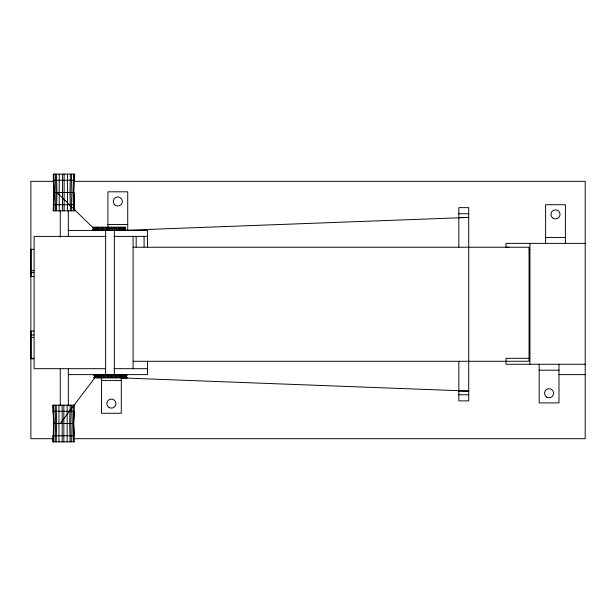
<?xml version="1.0" encoding="UTF-8"?>
<svg xmlns="http://www.w3.org/2000/svg" width="616" height="616" viewBox="0 0 616 616"><rect width="100%" height="100%" fill="white"/><g stroke="black" fill="none" stroke-linecap="round" stroke-linejoin="round"><path stroke-width="0.92" d="M56.479 174.136L56.965 192.485L56.479 210.826M53.908 192.485L73.966 192.485L74.659 210.826L53.207 210.826L53.908 192.485L53.207 174.136L74.659 174.136L73.866 192.485L74.559 210.826M53.361 203.773L54 192.485L53.361 181.196M74.282 435.743L73.597 423.515L74.39 405.174L52.938 405.174L53.631 423.515L53.038 441.865M74.282 441.865L73.689 423.515L74.39 411.288L52.938 411.288M60.122 423.669L94.787 377.862L95.811 376.245L94.787 374.62M127.096 374.62L126.018 376.245L127.096 377.862L93.886 377.862L94.964 376.245L125.864 376.245L126.934 374.62M92.516 230.453L93.594 228.836L124.648 228.836L125.726 227.212L92.516 227.212L93.594 228.836M53.207 180.257L74.659 180.257M52.999 181.327L30.862 181.327L30.862 438.7L52.999 438.7M74.097 181.327L585.2 181.327L585.2 438.7L74.097 438.7M53.207 204.712L74.659 204.712M458.828 213.752L468.722 213.752M458.828 217.433L468.722 217.433L121.067 230.453L120.289 228.836L121.067 227.212M107.923 224.517L127.728 224.517M92.516 227.751L125.726 227.751M92.516 229.914L125.726 229.914L125.726 230.453M68.33 230.453L147.524 230.453L147.524 247.247M106.044 236.39L34.103 236.39L34.103 368.684L105.475 368.684M114.045 236.39L147.524 236.39M545.607 237.43L565.403 237.43M585.2 243.374L506.005 243.374L506.005 247.247L508.885 247.316M133.087 247.247L529.044 247.247L529.044 361.276L133.087 361.276M30.862 249.311L33.818 249.311M529.044 249.311L529.929 249.311M32.047 270.724L33.988 270.724M31.07 272.672L33.988 272.672M33.988 276.561L31.07 276.561L31.07 249.311M33.988 331.062L31.07 331.062L31.07 358.32L33.818 358.32M31.07 334.958L33.942 334.958M32.086 337.522L33.326 337.522M529.929 358.32L506.005 358.32L506.005 364.256L585.2 364.256M30.862 358.781L33.741 358.781M114.045 368.684L147.524 368.684M539.185 370.193L558.982 370.193M68.33 374.62L147.524 374.62L147.524 361.276M558.982 374.62L585.2 374.62M93.886 374.62L93.886 375.167L127.096 375.167M93.886 377.323L127.096 377.323M101.501 380.565L121.298 380.565M458.828 391.083L468.722 391.083L120.49 377.862L119.835 376.245L120.49 374.62M458.828 394.771L468.722 394.771M53.631 423.515L73.689 423.515M74.39 435.743L52.938 435.743L52.938 441.865L74.39 441.865M56.965 192.485L93.416 228.159M124.648 228.836L125.726 229.914M93.886 375.167L94.964 376.245M125.864 376.245L126.934 377.862M53.731 423.515L53.038 405.174M565.403 243.374L565.403 204.728L545.607 204.728L545.607 243.374M558.982 364.256L558.982 402.903L539.185 402.903L539.185 364.256M529.929 243.374L529.929 364.256M458.828 247.247L458.828 207.646L468.722 207.646L468.722 400.877L458.828 400.877L458.828 361.276M144.09 236.39L144.09 246.931M136.167 236.39L136.167 246.931M133.087 236.39L133.087 368.684M127.728 230.453L127.728 191.807L107.923 191.807L107.923 227.905M126.195 377.323L126.195 377.862M125.564 227.212L124.501 228.836L125.564 230.453M125.418 374.62L124.447 376.245L125.418 377.862M124.825 227.212L124.825 227.751M124.047 227.212L123.077 228.836L124.047 230.453M123.754 377.323L123.754 377.862M122.384 227.212L122.384 227.751M122.438 374.62L121.66 376.245L122.438 377.862M122.03 377.323L122.03 377.862M121.298 377.169L121.298 413.267L101.501 413.267L101.501 377.169M120.659 227.212L120.659 227.751M119.119 227.212L118.465 228.836L119.119 230.453M117.771 377.323L117.771 377.862M116.401 227.212L116.401 227.751M115.9 374.62L115.9 377.862M114.53 227.212L114.53 230.453M114.353 230.453L114.353 374.62M112.805 377.323L112.805 377.862M111.434 227.212L111.434 227.751M110.78 374.62L110.78 377.862M110.202 377.323L110.202 377.862M109.409 227.212L109.409 230.453M108.832 227.212L108.832 227.751M108.177 374.62L108.177 377.862M106.807 227.212L106.807 230.453M105.613 230.453L105.613 374.62M105.082 377.323L105.082 377.862M103.711 227.212L103.711 227.751M103.211 374.62L103.688 376.245L103.211 377.862M101.84 227.212L102.318 228.836L101.84 230.453M100.5 377.323L100.5 377.862M99.13 227.212L99.13 227.751M98.953 374.62L99.707 376.245L98.953 377.862M98.545 377.323L98.545 377.862M97.582 227.212L98.337 228.836L97.582 230.453M97.174 227.212L97.174 227.751M97.228 374.62L98.09 376.245L97.228 377.862M95.857 227.212L96.72 228.836L95.857 230.453M94.048 374.62L95.118 376.245L94.048 377.862M93.416 227.212L94.441 228.836L93.416 230.453M92.677 227.212L93.748 228.836L92.677 230.453M74.559 174.136L74.559 180.257M73.581 174.136L72.95 192.485L73.581 210.826M73.304 405.174L72.673 423.515L73.304 441.865M71.648 174.136L71.148 192.485L71.648 210.826M71.379 405.174L70.879 423.515L71.379 441.865M70.393 174.136L69.97 192.485L70.393 210.826M70.116 405.174L69.7 423.515L70.116 441.865M68.33 210.61L68.33 236.39M68.33 368.684L68.33 405.228M67.429 174.136L67.429 210.826M67.152 405.174L67.152 441.865M64.126 174.136L64.126 210.826M63.848 405.174L63.848 441.865M62.439 174.136L62.439 210.826M62.17 405.174L62.17 441.865M60.268 210.487L60.268 237.275M60.268 368.368L60.268 405.59M59.228 174.136L59.228 210.826M58.959 405.174L58.959 441.865M56.21 405.174L56.695 423.515L56.21 441.865M55.371 174.136L55.925 192.485L55.371 210.826M55.093 405.174L55.648 423.515L55.093 441.865M53.792 174.136L54.454 192.485L53.792 210.826M53.515 405.174L54.177 423.515L53.515 441.865M114.614 204.681A4.535 4.535 0 0 0 122.207 202.649A4.535 4.535 0 0 0 116.655 197.097A4.535 4.535 0 0 0 114.614 204.681M109.132 407.53A4.535 4.535 0 0 0 115.939 403.603A4.535 4.535 0 0 0 109.132 399.676A4.535 4.535 0 0 0 109.132 407.53M546.816 397.158A4.535 4.535 0 0 0 553.615 393.231A4.535 4.535 0 0 0 546.816 389.304A4.535 4.535 0 0 0 546.816 397.158M553.237 218.318A4.535 4.535 0 0 0 560.036 214.391A4.535 4.535 0 0 0 553.237 210.464A4.535 4.535 0 0 0 553.237 218.318"/></g></svg>
